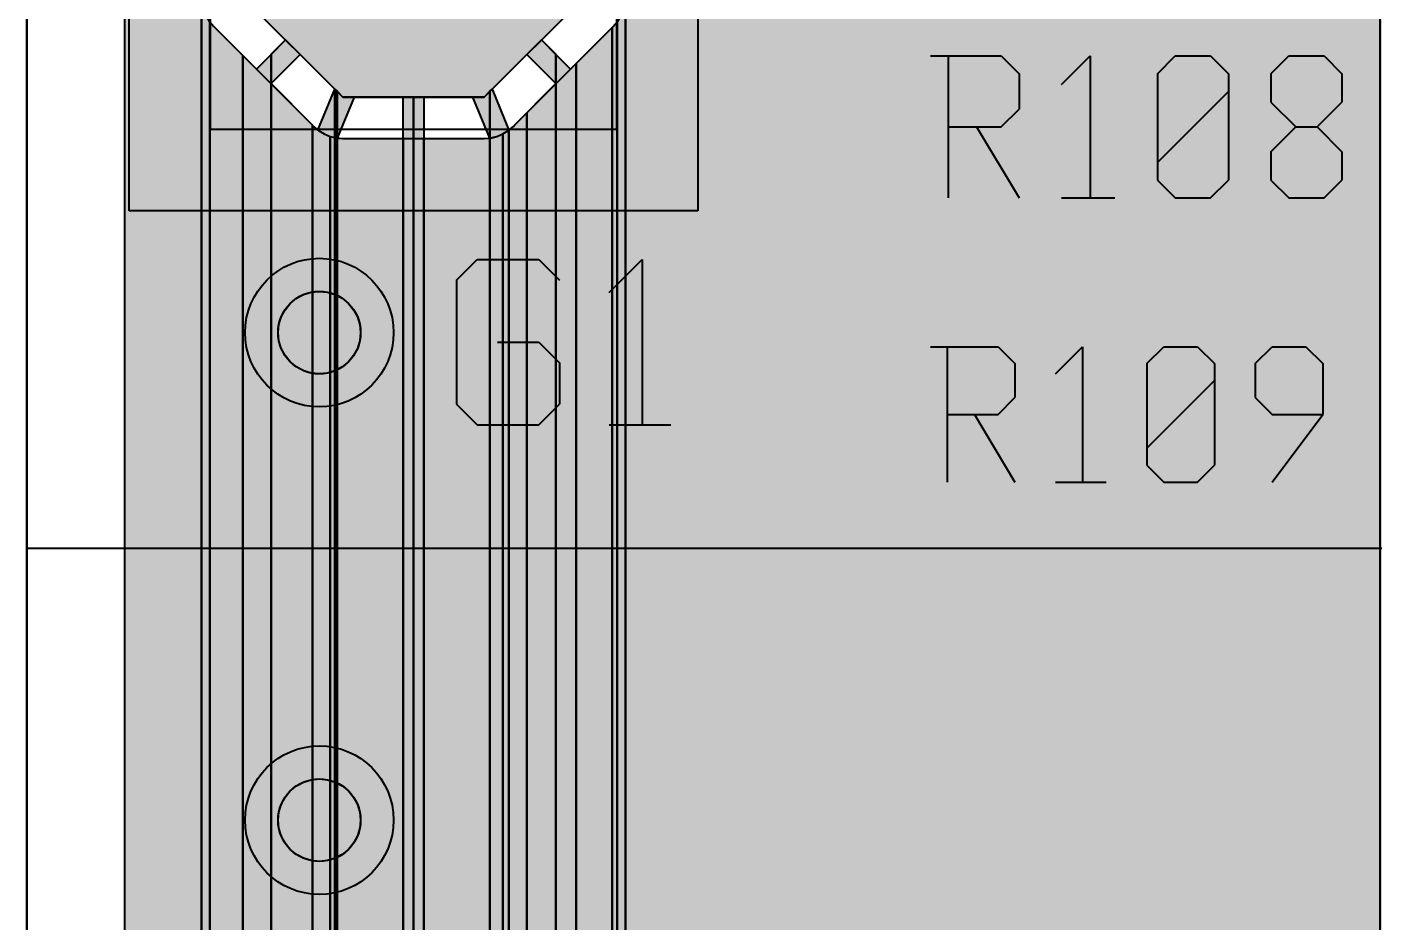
# Model space of a CAD drawing. Header units: millimetres. Extents: x 3.8 to 71.6, y 3.7 to 38.5.
# Drawn here: x 3.82 to 12.11, y 29.75 to 35.26 of the extents above; entities that cross this region are included whole.
import ezdxf

# ---------------------------------------------------------------- set-up
doc = ezdxf.new("R2010")
doc.units = ezdxf.units.MM
for name, color, linetype in [('bottom_copper', 7, 'Continuous'), ('drill_plated', 7, 'Continuous'), ('outline', 7, 'Continuous'), ('top_copper', 7, 'Continuous'), ('top_silk', 7, 'Continuous')]:
    doc.layers.add(name, color=color, linetype=linetype)

# ---------------------------------------------------------------- blocks, each defined once
blk = doc.blocks.new('Block16235')
at = {"layer": 'bottom_copper', "lineweight": 40}
for points in [[(10.2088, 0), (0.8342, 0), (0.8342, 33.782), (10.2088, 33.782), (10.2088, 0)], [(0.8342, 0), (0.7828, 0), (0.7828, 31.2995), (0.8314, 31.2794), (0.8342, 31.3151), (0.8342, 0)], [(0.752, 0), (0.5308, 0), (0.5308, 30.9072), (0.752, 31.1284), (0.752, 0)], [(0.7828, 0), (0.752, 0), (0.752, 31.1284), (0.7596, 31.1349), (0.7828, 31.1621), (0.7828, 0)], [(0.5308, 0), (0.1173, 0), (0.1173, 30.4966), (0.1445, 30.5198), (0.151, 30.5274), (0.5308, 30.9072), (0.5308, 0)], [(0, 30.448), (-0.1044, 30.7), (-0.0357, 30.7), (0, 30.7357), (0, 30.448)], [(0.1173, 0), (0, 0), (0, 30.7357), (0.0129, 30.7486), (0.1173, 30.4966), (0.1173, 0)], [(0, 0), (-0.4706, 0), (-0.4706, 30.446), (-0.0456, 30.446), (-0.0357, 30.4452), (0, 30.448), (0, 0)]]:
    blk.add_hatch(color=7, dxfattribs=at).paths.add_polyline_path(points, flags=0)
at = {"layer": 'bottom_copper', "color": 7, "lineweight": 40}
for points in [[(10.2088, 0), (0.8342, 0), (0.8342, 33.782), (10.2088, 33.782), (10.2088, 0)], [(0.8342, 0), (0.7828, 0), (0.7828, 31.2995), (0.8314, 31.2794), (0.8342, 31.3151), (0.8342, 0)], [(0.752, 0), (0.5308, 0), (0.5308, 30.9072), (0.752, 31.1284), (0.752, 0)], [(0.7828, 0), (0.752, 0), (0.752, 31.1284), (0.7596, 31.1349), (0.7828, 31.1621), (0.7828, 0)], [(0.5308, 0), (0.1173, 0), (0.1173, 30.4966), (0.1445, 30.5198), (0.151, 30.5274), (0.5308, 30.9072), (0.5308, 0)], [(0, 30.448), (-0.1044, 30.7), (-0.0357, 30.7), (0, 30.7357), (0, 30.448)], [(0.1173, 0), (0, 0), (0, 30.7357), (0.0129, 30.7486), (0.1173, 30.4966), (0.1173, 0)], [(0, 0), (-0.4706, 0), (-0.4706, 30.446), (-0.0456, 30.446), (-0.0357, 30.4452), (0, 30.448), (0, 0)]]:
    blk.add_lwpolyline(points, close=True, dxfattribs=at)
blk = doc.blocks.new('Block16483')
at = {"layer": 'bottom_copper', "lineweight": 40}
for points in [[(0, 0), (-0.4732, 0), (-0.4732, 33.782), (0, 33.782), (0, 0)], [(0.0514, 0), (0, 0), (0, 31.3151), (0.0028, 31.2794), (0.0514, 31.2995), (0.0514, 0)], [(0.2548, 0), (0.0514, 0), (0.0514, 31.1621), (0.0746, 31.1349), (0.0822, 31.1284), (0.2548, 30.9558), (0.2548, 0)], [(0.6832, 0), (0.2548, 0), (0.2548, 30.9558), (0.6832, 30.5274), (0.6832, 0)], [(0.8213, 0), (0.6832, 0), (0.6832, 30.5274), (0.6897, 30.5198), (0.7169, 30.4966), (0.8213, 30.7486), (0.8213, 0)], [(0.8342, 0), (0.8213, 0), (0.8213, 30.7486), (0.8342, 30.7357), (0.8342, 0)], [(0.8342, 30.448), (0.8342, 30.7357), (0.8699, 30.7), (0.9386, 30.7), (0.8342, 30.448)], [(1.3048, 0), (0.8342, 0), (0.8342, 30.448), (0.8699, 30.4452), (0.8798, 30.446), (1.3048, 30.446), (1.3048, 0)]]:
    blk.add_hatch(color=7, dxfattribs=at).paths.add_polyline_path(points, flags=0)
at = {"layer": 'bottom_copper', "color": 7, "lineweight": 40}
for points in [[(0, 0), (-0.4732, 0), (-0.4732, 33.782), (0, 33.782), (0, 0)], [(0.0514, 0), (0, 0), (0, 31.3151), (0.0028, 31.2794), (0.0514, 31.2995), (0.0514, 0)], [(0.2548, 0), (0.0514, 0), (0.0514, 31.1621), (0.0746, 31.1349), (0.0822, 31.1284), (0.2548, 30.9558), (0.2548, 0)], [(0.6832, 0), (0.2548, 0), (0.2548, 30.9558), (0.6832, 30.5274), (0.6832, 0)], [(0.8213, 0), (0.6832, 0), (0.6832, 30.5274), (0.6897, 30.5198), (0.7169, 30.4966), (0.8213, 30.7486), (0.8213, 0)], [(0.8342, 0), (0.8213, 0), (0.8213, 30.7486), (0.8342, 30.7357), (0.8342, 0)], [(0.8342, 30.448), (0.8342, 30.7357), (0.8699, 30.7), (0.9386, 30.7), (0.8342, 30.448)], [(1.3048, 0), (0.8342, 0), (0.8342, 30.448), (0.8699, 30.4452), (0.8798, 30.446), (1.3048, 30.446), (1.3048, 0)]]:
    blk.add_lwpolyline(points, close=True, dxfattribs=at)
blk = doc.blocks.new('Block43990')
at = {"layer": 'top_copper', "lineweight": 40}
for points in [[(5.8872, 0), (1.2413, 0), (1.2413, 33.782), (5.8872, 33.782), (5.8872, 0)], [(1.2413, 0), (1.1591, 0), (1.1591, 31.1284), (1.1667, 31.1349), (1.1926, 31.1653), (1.2135, 31.1994), (1.2288, 31.2363), (1.2381, 31.2752), (1.2413, 31.3151), (1.2413, 0)], [(1.1591, 0), (0.8137, 0), (0.8137, 30.9626), (0.9035, 30.8728), (1.1591, 31.1284), (1.1591, 0)], [(0.8137, 30.783), (0.6341, 30.9626), (0.7239, 31.0524), (0.8137, 30.9626), (0.8137, 30.783)], [(0.8137, 0), (0.6341, 0), (0.6341, 30.6034), (0.8137, 30.783), (0.8137, 0)], [(0, 0), (-0.0635, 0), (-0.0635, 30.7), (0, 30.7), (0, 0)], [(0.6341, 0), (0.4871, 0), (0.4871, 30.473), (0.5212, 30.4939), (0.5516, 30.5198), (0.5581, 30.5274), (0.6341, 30.6034), (0.6341, 0)], [(0.4871, 0), (0, 0), (0, 30.446), (0.3615, 30.446), (0.3714, 30.4452), (0.4112, 30.4483), (0.4502, 30.4577), (0.4871, 30.473), (0.4871, 0)]]:
    blk.add_hatch(color=7, dxfattribs=at).paths.add_polyline_path(points, flags=0)
at = {"layer": 'top_copper', "color": 7, "lineweight": 40}
for points in [[(5.8872, 0), (1.2413, 0), (1.2413, 33.782), (5.8872, 33.782), (5.8872, 0)], [(1.2413, 0), (1.1591, 0), (1.1591, 31.1284), (1.1667, 31.1349), (1.1926, 31.1653), (1.2135, 31.1994), (1.2288, 31.2363), (1.2381, 31.2752), (1.2413, 31.3151), (1.2413, 0)], [(1.1591, 0), (0.8137, 0), (0.8137, 30.9626), (0.9035, 30.8728), (1.1591, 31.1284), (1.1591, 0)], [(0.8137, 30.783), (0.6341, 30.9626), (0.7239, 31.0524), (0.8137, 30.9626), (0.8137, 30.783)], [(0.8137, 0), (0.6341, 0), (0.6341, 30.6034), (0.8137, 30.783), (0.8137, 0)], [(0, 0), (-0.0635, 0), (-0.0635, 30.7), (0, 30.7), (0, 0)], [(0.6341, 0), (0.4871, 0), (0.4871, 30.473), (0.5212, 30.4939), (0.5516, 30.5198), (0.5581, 30.5274), (0.6341, 30.6034), (0.6341, 0)], [(0.4871, 0), (0, 0), (0, 30.446), (0.3615, 30.446), (0.3714, 30.4452), (0.4112, 30.4483), (0.4502, 30.4577), (0.4871, 30.473), (0.4871, 0)]]:
    blk.add_lwpolyline(points, close=True, dxfattribs=at)
blk = doc.blocks.new('Block44735')
at = {"layer": 'top_copper', "lineweight": 40}
for points in [[(0, 0), (-0.4732, 0), (-0.4732, 33.782), (0, 33.782), (0, 0)], [(0.2548, 0), (0, 0), (0, 31.3151), (0.0031, 31.2753), (0.0125, 31.2363), (0.0278, 31.1994), (0.0487, 31.1653), (0.0746, 31.1349), (0.0822, 31.1284), (0.2548, 30.9558), (0.2548, 0)], [(0.4276, 30.783), (0.4276, 30.9626), (0.5174, 31.0524), (0.6072, 30.9626), (0.4276, 30.783)], [(0.4276, 0), (0.2548, 0), (0.2548, 30.9558), (0.3378, 30.8728), (0.4276, 30.9626), (0.4276, 0)], [(0.6832, 0), (0.4276, 0), (0.4276, 30.783), (0.6832, 30.5274), (0.6832, 0)], [(1.3048, 0), (1.2413, 0), (1.2413, 30.7), (1.3048, 30.7), (1.3048, 0)], [(0.7911, 0), (0.6832, 0), (0.6832, 30.5274), (0.6897, 30.5198), (0.7201, 30.4939), (0.7542, 30.473), (0.7911, 30.4577), (0.7911, 0)], [(1.2413, 0), (0.7911, 0), (0.7911, 30.4577), (0.83, 30.4484), (0.8699, 30.4452), (0.8798, 30.446), (1.2413, 30.446), (1.2413, 0)]]:
    blk.add_hatch(color=7, dxfattribs=at).paths.add_polyline_path(points, flags=0)
at = {"layer": 'top_copper', "color": 7, "lineweight": 40}
for points in [[(0, 0), (-0.4732, 0), (-0.4732, 33.782), (0, 33.782), (0, 0)], [(0.2548, 0), (0, 0), (0, 31.3151), (0.0031, 31.2753), (0.0125, 31.2363), (0.0278, 31.1994), (0.0487, 31.1653), (0.0746, 31.1349), (0.0822, 31.1284), (0.2548, 30.9558), (0.2548, 0)], [(0.4276, 30.783), (0.4276, 30.9626), (0.5174, 31.0524), (0.6072, 30.9626), (0.4276, 30.783)], [(0.4276, 0), (0.2548, 0), (0.2548, 30.9558), (0.3378, 30.8728), (0.4276, 30.9626), (0.4276, 0)], [(0.6832, 0), (0.4276, 0), (0.4276, 30.783), (0.6832, 30.5274), (0.6832, 0)], [(1.3048, 0), (1.2413, 0), (1.2413, 30.7), (1.3048, 30.7), (1.3048, 0)], [(0.7911, 0), (0.6832, 0), (0.6832, 30.5274), (0.6897, 30.5198), (0.7201, 30.4939), (0.7542, 30.473), (0.7911, 30.4577), (0.7911, 0)], [(1.2413, 0), (0.7911, 0), (0.7911, 30.4577), (0.83, 30.4484), (0.8699, 30.4452), (0.8798, 30.446), (1.2413, 30.446), (1.2413, 0)]]:
    blk.add_lwpolyline(points, close=True, dxfattribs=at)

msp = doc.modelspace()

# ---------------------------------------------------------------- hatches: boundary and pattern name
at = {"layer": 'bottom_copper', "lineweight": 40}
for points in [[(7.2499, 35.4414), (6.6348, 34.8263), (5.765, 34.8263), (5.1499, 35.4414), (5.1499, 36.3112), (5.765, 36.9263), (6.6348, 36.9263), (7.2499, 36.3112), (7.2499, 35.4414)], [(5.8694, 33.3275), (5.855, 33.2799), (5.8315, 33.236), (5.7999, 33.1975), (5.7614, 33.1659), (5.7175, 33.1424), (5.6699, 33.128), (5.6203, 33.1231), (5.5707, 33.128), (5.5231, 33.1424), (5.4792, 33.1659), (5.4407, 33.1975), (5.4091, 33.236), (5.3856, 33.2799), (5.3712, 33.3275), (5.3663, 33.3771), (5.3712, 33.4267), (5.3856, 33.4743), (5.4091, 33.5182), (5.4407, 33.5567), (5.4792, 33.5883), (5.5231, 33.6118), (5.5707, 33.6262), (5.6203, 33.6311), (5.6699, 33.6262), (5.7175, 33.6118), (5.7614, 33.5883), (5.7999, 33.5567), (5.8315, 33.5182), (5.855, 33.4743), (5.8694, 33.4267), (5.8743, 33.3771), (5.8694, 33.3275)], [(5.8694, 30.3275), (5.855, 30.2799), (5.8315, 30.236), (5.7999, 30.1975), (5.7614, 30.1659), (5.7175, 30.1424), (5.6699, 30.128), (5.6203, 30.1231), (5.5707, 30.128), (5.5231, 30.1424), (5.4792, 30.1659), (5.4407, 30.1975), (5.4091, 30.236), (5.3856, 30.2799), (5.3712, 30.3275), (5.3663, 30.3771), (5.3712, 30.4267), (5.3856, 30.4743), (5.4091, 30.5182), (5.4407, 30.5567), (5.4792, 30.5883), (5.5231, 30.6118), (5.5707, 30.6262), (5.6203, 30.6311), (5.6699, 30.6262), (5.7175, 30.6118), (5.7614, 30.5883), (5.7999, 30.5567), (5.8315, 30.5182), (5.855, 30.4743), (5.8694, 30.4267), (5.8743, 30.3771), (5.8694, 30.3275)]]:
    msp.add_hatch(color=7, dxfattribs=at).paths.add_polyline_path(points, flags=0)
at = {"layer": 'drill_plated', "lineweight": 40}
for points in [[(5.8694, 33.3275), (5.855, 33.2799), (5.8315, 33.236), (5.7999, 33.1975), (5.7614, 33.1659), (5.7175, 33.1424), (5.6699, 33.128), (5.6203, 33.1231), (5.5707, 33.128), (5.5231, 33.1424), (5.4792, 33.1659), (5.4407, 33.1975), (5.4091, 33.236), (5.3856, 33.2799), (5.3712, 33.3275), (5.3663, 33.3771), (5.3712, 33.4267), (5.3856, 33.4743), (5.4091, 33.5182), (5.4407, 33.5567), (5.4792, 33.5883), (5.5231, 33.6118), (5.5707, 33.6262), (5.6203, 33.6311), (5.6699, 33.6262), (5.7175, 33.6118), (5.7614, 33.5883), (5.7999, 33.5567), (5.8315, 33.5182), (5.855, 33.4743), (5.8694, 33.4267), (5.8743, 33.3771), (5.8694, 33.3275)], [(5.8694, 30.3275), (5.855, 30.2799), (5.8315, 30.236), (5.7999, 30.1975), (5.7614, 30.1659), (5.7175, 30.1424), (5.6699, 30.128), (5.6203, 30.1231), (5.5707, 30.128), (5.5231, 30.1424), (5.4792, 30.1659), (5.4407, 30.1975), (5.4091, 30.236), (5.3856, 30.2799), (5.3712, 30.3275), (5.3663, 30.3771), (5.3712, 30.4267), (5.3856, 30.4743), (5.4091, 30.5182), (5.4407, 30.5567), (5.4792, 30.5883), (5.5231, 30.6118), (5.5707, 30.6262), (5.6203, 30.6311), (5.6699, 30.6262), (5.7175, 30.6118), (5.7614, 30.5883), (5.7999, 30.5567), (5.8315, 30.5182), (5.855, 30.4743), (5.8694, 30.4267), (5.8743, 30.3771), (5.8694, 30.3275)]]:
    msp.add_hatch(color=7, dxfattribs=at).paths.add_polyline_path(points, flags=0)
at = {"layer": 'top_copper', "lineweight": 40}
for points in [[(7.2499, 35.4414), (6.6348, 34.8263), (5.765, 34.8263), (5.1499, 35.4414), (5.1499, 36.3112), (5.765, 36.9263), (6.6348, 36.9263), (7.2499, 36.3112), (7.2499, 35.4414)], [(5.8694, 33.3275), (5.855, 33.2799), (5.8315, 33.236), (5.7999, 33.1975), (5.7614, 33.1659), (5.7175, 33.1424), (5.6699, 33.128), (5.6203, 33.1231), (5.5707, 33.128), (5.5231, 33.1424), (5.4792, 33.1659), (5.4407, 33.1975), (5.4091, 33.236), (5.3856, 33.2799), (5.3712, 33.3275), (5.3663, 33.3771), (5.3712, 33.4267), (5.3856, 33.4743), (5.4091, 33.5182), (5.4407, 33.5567), (5.4792, 33.5883), (5.5231, 33.6118), (5.5707, 33.6262), (5.6203, 33.6311), (5.6699, 33.6262), (5.7175, 33.6118), (5.7614, 33.5883), (5.7999, 33.5567), (5.8315, 33.5182), (5.855, 33.4743), (5.8694, 33.4267), (5.8743, 33.3771), (5.8694, 33.3275)], [(5.8694, 30.3275), (5.855, 30.2799), (5.8315, 30.236), (5.7999, 30.1975), (5.7614, 30.1659), (5.7175, 30.1424), (5.6699, 30.128), (5.6203, 30.1231), (5.5707, 30.128), (5.5231, 30.1424), (5.4792, 30.1659), (5.4407, 30.1975), (5.4091, 30.236), (5.3856, 30.2799), (5.3712, 30.3275), (5.3663, 30.3771), (5.3712, 30.4267), (5.3856, 30.4743), (5.4091, 30.5182), (5.4407, 30.5567), (5.4792, 30.5883), (5.5231, 30.6118), (5.5707, 30.6262), (5.6203, 30.6311), (5.6699, 30.6262), (5.7175, 30.6118), (5.7614, 30.5883), (5.7999, 30.5567), (5.8315, 30.5182), (5.855, 30.4743), (5.8694, 30.4267), (5.8743, 30.3771), (5.8694, 30.3275)]]:
    msp.add_hatch(color=7, dxfattribs=at).paths.add_polyline_path(points, flags=0)

# ---------------------------------------------------------------- linework, layer by layer
at = {"layer": 'bottom_copper', "color": 7, "lineweight": 40}
for p, q in [((4.4219, 4.1263), (4.4219, 37.9083)), ((5.1499, 35.4414), (5.765, 34.8263)), ((6.6348, 34.8263), (7.2499, 35.4414)), ((4.9697, 35.2612), (4.9773, 35.2547)), ((4.9773, 35.2547), (5.5783, 34.6537)), ((6.8215, 34.6537), (7.4225, 35.2547)), ((7.4225, 35.2547), (7.4301, 35.2612)), ((5.612, 34.6229), (5.7164, 34.8749)), ((5.7164, 34.8749), (5.765, 34.8263)), ((6.6348, 34.8263), (6.6834, 34.8749)), ((6.6834, 34.8749), (6.7878, 34.6229)), ((5.8337, 34.8263), (5.7293, 34.5743)), ((5.765, 34.8263), (5.8337, 34.8263)), ((5.765, 34.8263), (6.6348, 34.8263)), ((6.6705, 34.5743), (6.5661, 34.8263)), ((6.5661, 34.8263), (6.6348, 34.8263)), ((5.5783, 34.6537), (5.5848, 34.6461)), ((5.5848, 34.6461), (5.612, 34.6229)), ((6.7878, 34.6229), (6.815, 34.6461)), ((6.815, 34.6461), (6.8215, 34.6537)), ((5.7293, 34.5743), (5.765, 34.5715)), ((5.765, 34.5715), (5.7749, 34.5723)), ((5.7749, 34.5723), (6.1999, 34.5723)), ((6.1999, 4.1263), (6.1999, 34.5723)), ((6.1999, 34.5723), (6.6249, 34.5723)), ((6.1999, 34.5723), (6.1999, 4.1263)), ((6.6249, 34.5723), (6.6348, 34.5715)), ((6.6348, 34.5715), (6.6705, 34.5743))]:
    msp.add_line(p, q, dxfattribs=at)
for points in [[(7.2499, 35.4414), (6.6348, 34.8263), (5.765, 34.8263), (5.1499, 35.4414), (5.1499, 36.3112), (5.765, 36.9263), (6.6348, 36.9263), (7.2499, 36.3112), (7.2499, 35.4414)], [(5.8694, 33.3275), (5.855, 33.2799), (5.8315, 33.236), (5.7999, 33.1975), (5.7614, 33.1659), (5.7175, 33.1424), (5.6699, 33.128), (5.6203, 33.1231), (5.5707, 33.128), (5.5231, 33.1424), (5.4792, 33.1659), (5.4407, 33.1975), (5.4091, 33.236), (5.3856, 33.2799), (5.3712, 33.3275), (5.3663, 33.3771), (5.3712, 33.4267), (5.3856, 33.4743), (5.4091, 33.5182), (5.4407, 33.5567), (5.4792, 33.5883), (5.5231, 33.6118), (5.5707, 33.6262), (5.6203, 33.6311), (5.6699, 33.6262), (5.7175, 33.6118), (5.7614, 33.5883), (5.7999, 33.5567), (5.8315, 33.5182), (5.855, 33.4743), (5.8694, 33.4267), (5.8743, 33.3771), (5.8694, 33.3275)], [(5.8694, 30.3275), (5.855, 30.2799), (5.8315, 30.236), (5.7999, 30.1975), (5.7614, 30.1659), (5.7175, 30.1424), (5.6699, 30.128), (5.6203, 30.1231), (5.5707, 30.128), (5.5231, 30.1424), (5.4792, 30.1659), (5.4407, 30.1975), (5.4091, 30.236), (5.3856, 30.2799), (5.3712, 30.3275), (5.3663, 30.3771), (5.3712, 30.4267), (5.3856, 30.4743), (5.4091, 30.5182), (5.4407, 30.5567), (5.4792, 30.5883), (5.5231, 30.6118), (5.5707, 30.6262), (5.6203, 30.6311), (5.6699, 30.6262), (5.7175, 30.6118), (5.7614, 30.5883), (5.7999, 30.5567), (5.8315, 30.5182), (5.855, 30.4743), (5.8694, 30.4267), (5.8743, 30.3771), (5.8694, 30.3275)]]:
    msp.add_lwpolyline(points, close=True, dxfattribs=at)
for centre, major_axis in [((5.6203, 33.3771), (0.4572, 0)), ((5.6203, 33.3771), (0.254, 0)), ((5.6203, 30.3771), (0.4572, 0)), ((5.6203, 30.3771), (0.254, 0))]:
    msp.add_ellipse(centre, major_axis=major_axis, ratio=1, dxfattribs=at)
at = {"layer": 'drill_plated', "color": 7, "lineweight": 40}
for points in [[(5.8694, 33.3275), (5.855, 33.2799), (5.8315, 33.236), (5.7999, 33.1975), (5.7614, 33.1659), (5.7175, 33.1424), (5.6699, 33.128), (5.6203, 33.1231), (5.5707, 33.128), (5.5231, 33.1424), (5.4792, 33.1659), (5.4407, 33.1975), (5.4091, 33.236), (5.3856, 33.2799), (5.3712, 33.3275), (5.3663, 33.3771), (5.3712, 33.4267), (5.3856, 33.4743), (5.4091, 33.5182), (5.4407, 33.5567), (5.4792, 33.5883), (5.5231, 33.6118), (5.5707, 33.6262), (5.6203, 33.6311), (5.6699, 33.6262), (5.7175, 33.6118), (5.7614, 33.5883), (5.7999, 33.5567), (5.8315, 33.5182), (5.855, 33.4743), (5.8694, 33.4267), (5.8743, 33.3771), (5.8694, 33.3275)], [(5.8694, 30.3275), (5.855, 30.2799), (5.8315, 30.236), (5.7999, 30.1975), (5.7614, 30.1659), (5.7175, 30.1424), (5.6699, 30.128), (5.6203, 30.1231), (5.5707, 30.128), (5.5231, 30.1424), (5.4792, 30.1659), (5.4407, 30.1975), (5.4091, 30.236), (5.3856, 30.2799), (5.3712, 30.3275), (5.3663, 30.3771), (5.3712, 30.4267), (5.3856, 30.4743), (5.4091, 30.5182), (5.4407, 30.5567), (5.4792, 30.5883), (5.5231, 30.6118), (5.5707, 30.6262), (5.6203, 30.6311), (5.6699, 30.6262), (5.7175, 30.6118), (5.7614, 30.5883), (5.7999, 30.5567), (5.8315, 30.5182), (5.855, 30.4743), (5.8694, 30.4267), (5.8743, 30.3771), (5.8694, 30.3275)]]:
    msp.add_lwpolyline(points, close=True, dxfattribs=at)
for centre in [(5.6203, 33.3771), (5.6203, 30.3771)]:
    msp.add_ellipse(centre, major_axis=(0.254, 0), ratio=1, dxfattribs=at)
at = {"layer": 'outline', "color": 7, "lineweight": 40}
msp.add_line((3.82, 3.7), (3.82, 38.45), dxfattribs=at)
at = {"layer": 'top_copper', "color": 7, "lineweight": 40}
for p, q in [((4.4219, 4.1263), (4.4219, 37.9083)), ((5.1499, 35.4414), (5.765, 34.8263)), ((6.6348, 34.8263), (7.2499, 35.4414)), ((4.9697, 35.2612), (4.9773, 35.2547)), ((4.9773, 35.2547), (5.2329, 34.9991)), ((7.1669, 34.9991), (7.4225, 35.2547)), ((7.4225, 35.2547), (7.4301, 35.2612)), ((5.2329, 34.9991), (5.4125, 35.1787)), ((5.4125, 35.1787), (5.5023, 35.0889)), ((6.8975, 35.0889), (6.9873, 35.1787)), ((6.9873, 35.1787), (7.1669, 34.9991)), ((5.5023, 35.0889), (5.3227, 34.9093)), ((7.0771, 34.9093), (6.8975, 35.0889)), ((5.3227, 34.9093), (5.5783, 34.6537)), ((6.8215, 34.6537), (7.0771, 34.9093)), ((5.765, 34.8263), (6.6348, 34.8263)), ((6.1364, 34.5723), (6.1364, 34.8263)), ((6.1364, 34.8263), (6.1999, 34.8263)), ((6.1999, 4.1263), (6.1999, 34.8263)), ((6.1999, 34.8263), (6.2634, 34.8263)), ((6.1999, 34.8263), (6.1999, 4.1263)), ((6.2634, 34.8263), (6.2634, 34.5723)), ((5.5783, 34.6537), (5.5848, 34.6461)), ((5.5848, 34.6461), (5.6152, 34.6202)), ((5.6152, 34.6202), (5.6493, 34.5993)), ((5.6493, 34.5993), (5.6862, 34.584)), ((6.7136, 34.584), (6.7505, 34.5993)), ((6.7505, 34.5993), (6.7846, 34.6202)), ((6.7846, 34.6202), (6.815, 34.6461)), ((6.815, 34.6461), (6.8215, 34.6537)), ((5.6862, 34.584), (5.7251, 34.5747)), ((5.7251, 34.5747), (5.765, 34.5715)), ((5.765, 34.5715), (5.7749, 34.5723)), ((5.7749, 34.5723), (6.1364, 34.5723)), ((6.2634, 34.5723), (6.6249, 34.5723)), ((6.6249, 34.5723), (6.6348, 34.5715)), ((6.6348, 34.5715), (6.6746, 34.5746)), ((6.6746, 34.5746), (6.6747, 34.5747)), ((6.6747, 34.5747), (6.7136, 34.584))]:
    msp.add_line(p, q, dxfattribs=at)
for points in [[(7.2499, 35.4414), (6.6348, 34.8263), (5.765, 34.8263), (5.1499, 35.4414), (5.1499, 36.3112), (5.765, 36.9263), (6.6348, 36.9263), (7.2499, 36.3112), (7.2499, 35.4414)], [(5.8694, 33.3275), (5.855, 33.2799), (5.8315, 33.236), (5.7999, 33.1975), (5.7614, 33.1659), (5.7175, 33.1424), (5.6699, 33.128), (5.6203, 33.1231), (5.5707, 33.128), (5.5231, 33.1424), (5.4792, 33.1659), (5.4407, 33.1975), (5.4091, 33.236), (5.3856, 33.2799), (5.3712, 33.3275), (5.3663, 33.3771), (5.3712, 33.4267), (5.3856, 33.4743), (5.4091, 33.5182), (5.4407, 33.5567), (5.4792, 33.5883), (5.5231, 33.6118), (5.5707, 33.6262), (5.6203, 33.6311), (5.6699, 33.6262), (5.7175, 33.6118), (5.7614, 33.5883), (5.7999, 33.5567), (5.8315, 33.5182), (5.855, 33.4743), (5.8694, 33.4267), (5.8743, 33.3771), (5.8694, 33.3275)], [(5.8694, 30.3275), (5.855, 30.2799), (5.8315, 30.236), (5.7999, 30.1975), (5.7614, 30.1659), (5.7175, 30.1424), (5.6699, 30.128), (5.6203, 30.1231), (5.5707, 30.128), (5.5231, 30.1424), (5.4792, 30.1659), (5.4407, 30.1975), (5.4091, 30.236), (5.3856, 30.2799), (5.3712, 30.3275), (5.3663, 30.3771), (5.3712, 30.4267), (5.3856, 30.4743), (5.4091, 30.5182), (5.4407, 30.5567), (5.4792, 30.5883), (5.5231, 30.6118), (5.5707, 30.6262), (5.6203, 30.6311), (5.6699, 30.6262), (5.7175, 30.6118), (5.7614, 30.5883), (5.7999, 30.5567), (5.8315, 30.5182), (5.855, 30.4743), (5.8694, 30.4267), (5.8743, 30.3771), (5.8694, 30.3275)]]:
    msp.add_lwpolyline(points, close=True, dxfattribs=at)
for centre, major_axis in [((5.6203, 33.3771), (0.4572, 0)), ((5.6203, 33.3771), (0.254, 0)), ((5.6203, 30.3771), (0.4572, 0)), ((5.6203, 30.3771), (0.254, 0))]:
    msp.add_ellipse(centre, major_axis=major_axis, ratio=1, dxfattribs=at)
at = {"layer": 'top_silk', "color": 7, "lineweight": 40}
for p, q in [((3.82, 38.45), (3.82, 3.7)), ((4.4499, 34.1263), (4.4499, 37.6263)), ((7.9499, 37.6263), (7.9499, 34.1263)), ((4.9499, 34.6263), (4.9499, 37.1263)), ((7.4499, 37.1263), (7.4499, 34.6263)), ((9.3823, 35.0793), (9.8192, 35.0793)), ((9.4915, 35.0793), (9.4915, 34.2055)), ((9.8192, 35.0793), (9.9284, 34.9701)), ((10.1905, 34.9045), (10.3653, 35.0793)), ((10.3653, 35.0793), (10.3653, 34.2055)), ((10.7803, 34.9701), (10.8895, 35.0793)), ((10.8895, 35.0793), (11.108, 35.0793)), ((11.108, 35.0793), (11.2172, 34.9701)), ((11.4793, 34.9701), (11.5885, 35.0793)), ((11.5885, 35.0793), (11.807, 35.0793)), ((11.807, 35.0793), (11.9162, 34.9701)), ((9.9284, 34.9701), (9.9284, 34.7516)), ((10.7803, 34.9701), (10.7803, 34.3147)), ((11.2172, 34.9701), (11.2172, 34.3147)), ((11.4793, 34.9701), (11.4793, 34.7953)), ((11.9162, 34.9701), (11.9162, 34.7953)), ((10.7803, 34.424), (11.2172, 34.8608)), ((11.4793, 34.7953), (11.6322, 34.6424)), ((11.7633, 34.6424), (11.9162, 34.7953)), ((9.8192, 34.6424), (9.9284, 34.7516)), ((7.4499, 34.6263), (4.9499, 34.6263)), ((9.4915, 34.6424), (9.8192, 34.6424)), ((9.6662, 34.6424), (9.9284, 34.2055)), ((11.4793, 34.4895), (11.6322, 34.6424)), ((11.6322, 34.6424), (11.7633, 34.6424)), ((11.7633, 34.6424), (11.9162, 34.4895)), ((11.4793, 34.4895), (11.4793, 34.3147)), ((11.9162, 34.4895), (11.9162, 34.3147)), ((10.7803, 34.3147), (10.8895, 34.2055)), ((11.108, 34.2055), (11.2172, 34.3147)), ((11.4793, 34.3147), (11.5885, 34.2055)), ((11.807, 34.2055), (11.9162, 34.3147)), ((10.1905, 34.2055), (10.5182, 34.2055)), ((10.8895, 34.2055), (11.108, 34.2055)), ((11.5885, 34.2055), (11.807, 34.2055)), ((7.9499, 34.1263), (4.4499, 34.1263)), ((6.4641, 33.6995), (6.5911, 33.8265)), ((6.5911, 33.8265), (6.9721, 33.8265)), ((6.9721, 33.8265), (7.0991, 33.6995)), ((7.4039, 33.6233), (7.6071, 33.8265)), ((7.6071, 33.8265), (7.6071, 32.8105)), ((6.4641, 33.6995), (6.4641, 32.9375)), ((6.7181, 33.3185), (6.9721, 33.3185)), ((6.9721, 33.3185), (7.0991, 33.1915)), ((9.3823, 33.2906), (9.7988, 33.2906)), ((9.4864, 33.2906), (9.4864, 32.4575)), ((9.7988, 33.2906), (9.903, 33.1865)), ((10.1529, 33.124), (10.3195, 33.2906)), ((10.3195, 33.2906), (10.3195, 32.4575)), ((10.7153, 33.1865), (10.8194, 33.2906)), ((10.8194, 33.2906), (11.0277, 33.2906)), ((11.0277, 33.2906), (11.1318, 33.1865)), ((11.3818, 33.1865), (11.4859, 33.2906)), ((11.4859, 33.2906), (11.6942, 33.2906)), ((11.6942, 33.2906), (11.7983, 33.1865)), ((7.0991, 33.1915), (7.0991, 32.9375)), ((9.903, 33.1865), (9.903, 32.9782)), ((10.7153, 33.1865), (10.7153, 32.5616)), ((11.1318, 33.1865), (11.1318, 32.5616)), ((11.3818, 33.1865), (11.3818, 32.9782)), ((11.7983, 33.1865), (11.7983, 32.8741)), ((10.7153, 32.6658), (11.1318, 33.0823)), ((6.4641, 32.9375), (6.5911, 32.8105)), ((6.9721, 32.8105), (7.0991, 32.9375)), ((9.7988, 32.8741), (9.903, 32.9782)), ((11.3818, 32.9782), (11.4859, 32.8741)), ((9.4864, 32.8741), (9.7988, 32.8741)), ((9.653, 32.8741), (9.903, 32.4575)), ((11.4859, 32.4575), (11.7983, 32.8741)), ((11.4859, 32.8741), (11.7983, 32.8741)), ((6.5911, 32.8105), (6.9721, 32.8105)), ((7.4039, 32.8105), (7.7849, 32.8105)), ((10.7153, 32.5616), (10.8194, 32.4575)), ((11.0277, 32.4575), (11.1318, 32.5616)), ((10.1529, 32.4575), (10.4653, 32.4575)), ((10.8194, 32.4575), (11.0277, 32.4575)), ((3.82, 32.05), (71.58, 32.05))]:
    msp.add_line(p, q, dxfattribs=at)

# ---------------------------------------------------------------- block references
at = {"layer": 'bottom_copper'}
for name, p in [('Block16483', (4.8951, 4.1263)), ('Block16235', (6.6705, 4.1263))]:
    msp.add_blockref(name, p, dxfattribs=at)
at = {"layer": 'top_copper'}
for name, p in [('Block44735', (4.8951, 4.1263)), ('Block43990', (6.2634, 4.1263))]:
    msp.add_blockref(name, p, dxfattribs=at)

doc.saveas('drawing.dxf')
